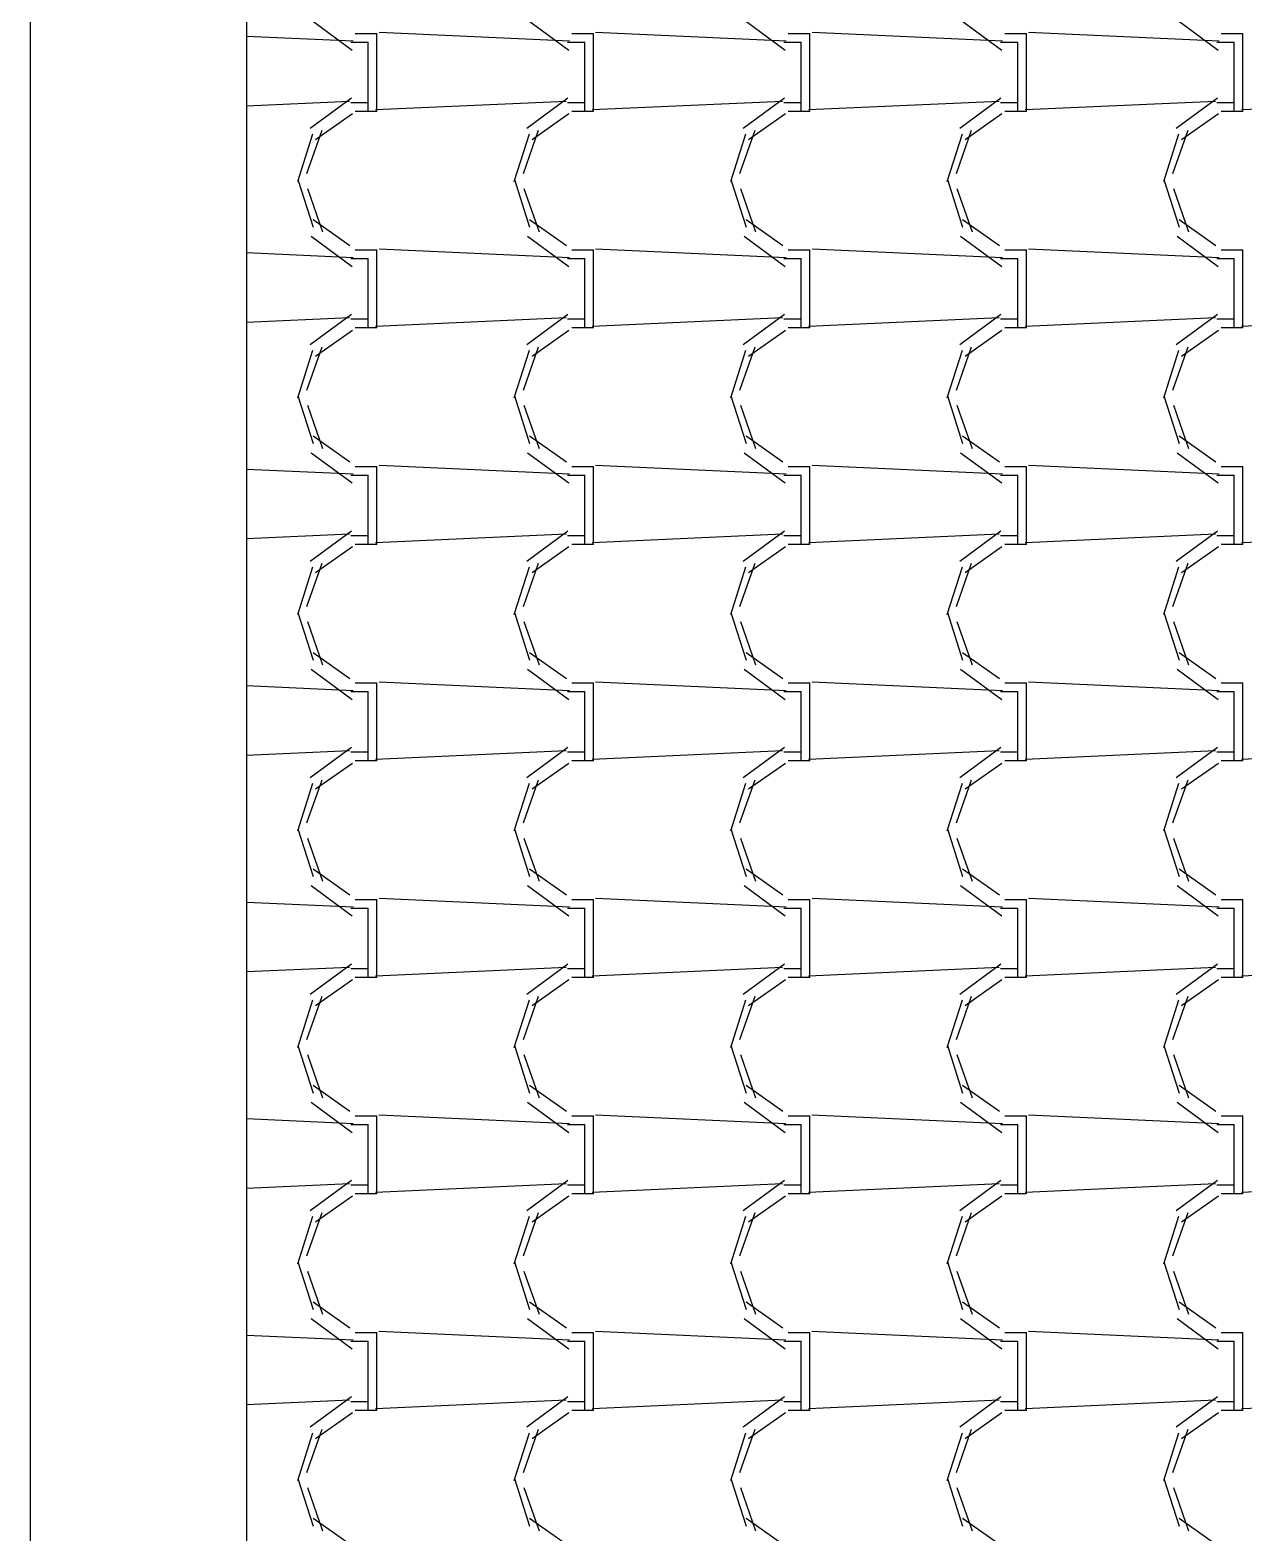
# Model space of a CAD drawing. Header units: millimetres. Extents: x -336 to -33, y -135 to 770.
# Drawn here: x -310.758 to -309.076, y 731.739 to 733.822 of the extents above; entities that cross this region are included whole.
import ezdxf

# ---------------------------------------------------------------- set-up
doc = ezdxf.new("R2010")
doc.units = ezdxf.units.MM
doc.header["$LTSCALE"] = 50
doc.header["$MEASUREMENT"] = 0
doc.layers.add('-HIDRO', color=8, linetype='CONTINUOUS')

msp = doc.modelspace()

# ---------------------------------------------------------------- linework, layer by layer
at = {"layer": '-HIDRO', "linetype": 'Continuous'}
for p, q in [((-310.758, 747.1206), (-310.758, 712.1028)), ((-310.458, 746.8206), (-310.458, 726.4028)), ((-310.3686, 733.836), (-310.3116, 733.794)), ((-310.0686, 733.836), (-310.0116, 733.794)), ((-309.7686, 733.836), (-309.7116, 733.794)), ((-309.4686, 733.836), (-309.4116, 733.794)), ((-309.1686, 733.836), (-309.1116, 733.794)), ((-310.3104, 733.8061), (-310.458, 733.8128)), ((-310.3074, 733.8169), (-310.2774, 733.8169)), ((-310.2774, 733.7209), (-310.2774, 733.8169)), ((-310.0104, 733.8061), (-310.2744, 733.8181)), ((-310.0074, 733.8169), (-309.9774, 733.8169)), ((-309.9774, 733.7209), (-309.9774, 733.8169)), ((-309.7104, 733.8061), (-309.9744, 733.8181)), ((-309.7074, 733.8169), (-309.6774, 733.8169)), ((-309.6774, 733.7209), (-309.6774, 733.8169)), ((-309.4104, 733.8061), (-309.6744, 733.8181)), ((-309.4074, 733.8169), (-309.3774, 733.8169)), ((-309.3774, 733.7209), (-309.3774, 733.8169)), ((-309.1104, 733.8061), (-309.3744, 733.8181)), ((-309.1074, 733.8169), (-309.0774, 733.8169)), ((-309.0774, 733.7209), (-309.0774, 733.8169)), ((-310.3134, 733.8049), (-310.2894, 733.8049)), ((-310.2894, 733.7209), (-310.2894, 733.8049)), ((-310.0134, 733.8049), (-309.9894, 733.8049)), ((-309.9894, 733.7209), (-309.9894, 733.8049)), ((-309.7134, 733.8049), (-309.6894, 733.8049)), ((-309.6894, 733.7209), (-309.6894, 733.8049)), ((-309.4134, 733.8049), (-309.3894, 733.8049)), ((-309.3894, 733.7209), (-309.3894, 733.8049)), ((-309.1134, 733.8049), (-309.0894, 733.8049)), ((-309.0894, 733.7209), (-309.0894, 733.8049)), ((-310.3127, 733.7274), (-310.3697, 733.6854)), ((-310.0127, 733.7274), (-310.0697, 733.6854)), ((-309.7127, 733.7274), (-309.7697, 733.6854)), ((-309.4127, 733.7274), (-309.4697, 733.6854)), ((-309.1127, 733.7274), (-309.1697, 733.6854)), ((-310.3153, 733.7229), (-310.458, 733.7164)), ((-310.3114, 733.7055), (-310.3624, 733.6695)), ((-310.2894, 733.7209), (-310.3134, 733.7209)), ((-310.2774, 733.7089), (-310.3074, 733.7089)), ((-310.2894, 733.7089), (-310.2894, 733.7209)), ((-310.0153, 733.7229), (-310.2793, 733.7109)), ((-310.2774, 733.7089), (-310.2774, 733.7209)), ((-310.0114, 733.7055), (-310.0624, 733.6695)), ((-309.9894, 733.7209), (-310.0134, 733.7209)), ((-309.9774, 733.7089), (-310.0074, 733.7089)), ((-309.9894, 733.7089), (-309.9894, 733.7209)), ((-309.7153, 733.7229), (-309.9793, 733.7109)), ((-309.9774, 733.7089), (-309.9774, 733.7209)), ((-309.7114, 733.7055), (-309.7624, 733.6695)), ((-309.6894, 733.7209), (-309.7134, 733.7209)), ((-309.6774, 733.7089), (-309.7074, 733.7089)), ((-309.6894, 733.7089), (-309.6894, 733.7209)), ((-309.4153, 733.7229), (-309.6793, 733.7109)), ((-309.6774, 733.7089), (-309.6774, 733.7209)), ((-309.4114, 733.7055), (-309.4624, 733.6695)), ((-309.3894, 733.7209), (-309.4134, 733.7209)), ((-309.3774, 733.7089), (-309.4074, 733.7089)), ((-309.3894, 733.7089), (-309.3894, 733.7209)), ((-309.1153, 733.7229), (-309.3793, 733.7109)), ((-309.3774, 733.7089), (-309.3774, 733.7209)), ((-309.1114, 733.7055), (-309.1624, 733.6695)), ((-309.0894, 733.7209), (-309.1134, 733.7209)), ((-309.0774, 733.7089), (-309.1074, 733.7089)), ((-309.0894, 733.7089), (-309.0894, 733.7209)), ((-308.8153, 733.7229), (-309.0793, 733.7109)), ((-309.0774, 733.7089), (-309.0774, 733.7209)), ((-310.3666, 733.6774), (-310.3876, 733.6114)), ((-310.3538, 733.6824), (-310.3748, 733.6224)), ((-310.0666, 733.6774), (-310.0876, 733.6114)), ((-310.0538, 733.6824), (-310.0748, 733.6224)), ((-309.7666, 733.6774), (-309.7876, 733.6114)), ((-309.7538, 733.6824), (-309.7748, 733.6224)), ((-309.4666, 733.6774), (-309.4876, 733.6114)), ((-309.4538, 733.6824), (-309.4748, 733.6224)), ((-309.1666, 733.6774), (-309.1876, 733.6114)), ((-309.1538, 733.6824), (-309.1748, 733.6224)), ((-310.3868, 733.6146), (-310.3658, 733.5486)), ((-310.3737, 733.602), (-310.3527, 733.542)), ((-310.0868, 733.6146), (-310.0658, 733.5486)), ((-310.0737, 733.602), (-310.0527, 733.542)), ((-309.7868, 733.6146), (-309.7658, 733.5486)), ((-309.7737, 733.602), (-309.7527, 733.542)), ((-309.4868, 733.6146), (-309.4658, 733.5486)), ((-309.4737, 733.602), (-309.4527, 733.542)), ((-309.1868, 733.6146), (-309.1658, 733.5486)), ((-309.1737, 733.602), (-309.1527, 733.542)), ((-310.3657, 733.5593), (-310.3147, 733.5233)), ((-310.0657, 733.5593), (-310.0147, 733.5233)), ((-309.7657, 733.5593), (-309.7147, 733.5233)), ((-309.4657, 733.5593), (-309.4147, 733.5233)), ((-309.1657, 733.5593), (-309.1147, 733.5233)), ((-310.3686, 733.536), (-310.3116, 733.494)), ((-310.0104, 733.5061), (-310.2744, 733.5181)), ((-310.0686, 733.536), (-310.0116, 733.494)), ((-309.7104, 733.5061), (-309.9744, 733.5181)), ((-309.7686, 733.536), (-309.7116, 733.494)), ((-309.4104, 733.5061), (-309.6744, 733.5181)), ((-309.4686, 733.536), (-309.4116, 733.494)), ((-309.1104, 733.5061), (-309.3744, 733.5181)), ((-309.1686, 733.536), (-309.1116, 733.494)), ((-310.3104, 733.5061), (-310.458, 733.5128)), ((-310.3134, 733.5049), (-310.2894, 733.5049)), ((-310.3074, 733.5169), (-310.2774, 733.5169)), ((-310.2894, 733.4209), (-310.2894, 733.5049)), ((-310.2774, 733.4209), (-310.2774, 733.5169)), ((-310.0134, 733.5049), (-309.9894, 733.5049)), ((-310.0074, 733.5169), (-309.9774, 733.5169)), ((-309.9894, 733.4209), (-309.9894, 733.5049)), ((-309.9774, 733.4209), (-309.9774, 733.5169)), ((-309.7134, 733.5049), (-309.6894, 733.5049)), ((-309.7074, 733.5169), (-309.6774, 733.5169)), ((-309.6894, 733.4209), (-309.6894, 733.5049)), ((-309.6774, 733.4209), (-309.6774, 733.5169)), ((-309.4134, 733.5049), (-309.3894, 733.5049)), ((-309.4074, 733.5169), (-309.3774, 733.5169)), ((-309.3894, 733.4209), (-309.3894, 733.5049)), ((-309.3774, 733.4209), (-309.3774, 733.5169)), ((-309.1134, 733.5049), (-309.0894, 733.5049)), ((-309.1074, 733.5169), (-309.0774, 733.5169)), ((-309.0894, 733.4209), (-309.0894, 733.5049)), ((-309.0774, 733.4209), (-309.0774, 733.5169)), ((-310.3153, 733.4229), (-310.458, 733.4164)), ((-310.3127, 733.4274), (-310.3697, 733.3854)), ((-310.2894, 733.4209), (-310.3134, 733.4209)), ((-310.2894, 733.4089), (-310.2894, 733.4209)), ((-310.0153, 733.4229), (-310.2793, 733.4109)), ((-310.2774, 733.4089), (-310.2774, 733.4209)), ((-310.0127, 733.4274), (-310.0697, 733.3854)), ((-309.9894, 733.4209), (-310.0134, 733.4209)), ((-309.9894, 733.4089), (-309.9894, 733.4209)), ((-309.7153, 733.4229), (-309.9793, 733.4109)), ((-309.9774, 733.4089), (-309.9774, 733.4209)), ((-309.7127, 733.4274), (-309.7697, 733.3854)), ((-309.6894, 733.4209), (-309.7134, 733.4209)), ((-309.6894, 733.4089), (-309.6894, 733.4209)), ((-309.4153, 733.4229), (-309.6793, 733.4109)), ((-309.6774, 733.4089), (-309.6774, 733.4209)), ((-309.4127, 733.4274), (-309.4697, 733.3854)), ((-309.3894, 733.4209), (-309.4134, 733.4209)), ((-309.3894, 733.4089), (-309.3894, 733.4209)), ((-309.1153, 733.4229), (-309.3793, 733.4109)), ((-309.3774, 733.4089), (-309.3774, 733.4209)), ((-309.1127, 733.4274), (-309.1697, 733.3854)), ((-309.0894, 733.4209), (-309.1134, 733.4209)), ((-309.0894, 733.4089), (-309.0894, 733.4209)), ((-308.8153, 733.4229), (-309.0793, 733.4109)), ((-309.0774, 733.4089), (-309.0774, 733.4209)), ((-310.3114, 733.4055), (-310.3624, 733.3695)), ((-310.2774, 733.4089), (-310.3074, 733.4089)), ((-310.0114, 733.4055), (-310.0624, 733.3695)), ((-309.9774, 733.4089), (-310.0074, 733.4089)), ((-309.7114, 733.4055), (-309.7624, 733.3695)), ((-309.6774, 733.4089), (-309.7074, 733.4089)), ((-309.4114, 733.4055), (-309.4624, 733.3695)), ((-309.3774, 733.4089), (-309.4074, 733.4089)), ((-309.1114, 733.4055), (-309.1624, 733.3695)), ((-309.0774, 733.4089), (-309.1074, 733.4089)), ((-310.3666, 733.3774), (-310.3876, 733.3114)), ((-310.3538, 733.3824), (-310.3748, 733.3224)), ((-310.0666, 733.3774), (-310.0876, 733.3114)), ((-310.0538, 733.3824), (-310.0748, 733.3224)), ((-309.7666, 733.3774), (-309.7876, 733.3114)), ((-309.7538, 733.3824), (-309.7748, 733.3224)), ((-309.4666, 733.3774), (-309.4876, 733.3114)), ((-309.4538, 733.3824), (-309.4748, 733.3224)), ((-309.1666, 733.3774), (-309.1876, 733.3114)), ((-309.1538, 733.3824), (-309.1748, 733.3224)), ((-310.3868, 733.3146), (-310.3658, 733.2486)), ((-310.0868, 733.3146), (-310.0658, 733.2486)), ((-309.7868, 733.3146), (-309.7658, 733.2486)), ((-309.4868, 733.3146), (-309.4658, 733.2486)), ((-309.1868, 733.3146), (-309.1658, 733.2486)), ((-310.3737, 733.302), (-310.3527, 733.242)), ((-310.0737, 733.302), (-310.0527, 733.242)), ((-309.7737, 733.302), (-309.7527, 733.242)), ((-309.4737, 733.302), (-309.4527, 733.242)), ((-309.1737, 733.302), (-309.1527, 733.242)), ((-310.3657, 733.2593), (-310.3147, 733.2233)), ((-310.0657, 733.2593), (-310.0147, 733.2233)), ((-309.7657, 733.2593), (-309.7147, 733.2233)), ((-309.4657, 733.2593), (-309.4147, 733.2233)), ((-309.1657, 733.2593), (-309.1147, 733.2233)), ((-310.3686, 733.236), (-310.3116, 733.194)), ((-310.0686, 733.236), (-310.0116, 733.194)), ((-309.7686, 733.236), (-309.7116, 733.194)), ((-309.4686, 733.236), (-309.4116, 733.194)), ((-309.1686, 733.236), (-309.1116, 733.194)), ((-310.3104, 733.2061), (-310.458, 733.2128)), ((-310.3074, 733.2169), (-310.2774, 733.2169)), ((-310.2774, 733.1209), (-310.2774, 733.2169)), ((-310.0104, 733.2061), (-310.2744, 733.2181)), ((-310.0074, 733.2169), (-309.9774, 733.2169)), ((-309.9774, 733.1209), (-309.9774, 733.2169)), ((-309.7104, 733.2061), (-309.9744, 733.2181)), ((-309.7074, 733.2169), (-309.6774, 733.2169)), ((-309.6774, 733.1209), (-309.6774, 733.2169)), ((-309.4104, 733.2061), (-309.6744, 733.2181)), ((-309.4074, 733.2169), (-309.3774, 733.2169)), ((-309.3774, 733.1209), (-309.3774, 733.2169)), ((-309.1104, 733.2061), (-309.3744, 733.2181)), ((-309.1074, 733.2169), (-309.0774, 733.2169)), ((-309.0774, 733.1209), (-309.0774, 733.2169)), ((-310.3134, 733.2049), (-310.2894, 733.2049)), ((-310.2894, 733.1209), (-310.2894, 733.2049)), ((-310.0134, 733.2049), (-309.9894, 733.2049)), ((-309.9894, 733.1209), (-309.9894, 733.2049)), ((-309.7134, 733.2049), (-309.6894, 733.2049)), ((-309.6894, 733.1209), (-309.6894, 733.2049)), ((-309.4134, 733.2049), (-309.3894, 733.2049)), ((-309.3894, 733.1209), (-309.3894, 733.2049)), ((-309.1134, 733.2049), (-309.0894, 733.2049)), ((-309.0894, 733.1209), (-309.0894, 733.2049)), ((-310.3153, 733.1229), (-310.458, 733.1164)), ((-310.3127, 733.1274), (-310.3697, 733.0854)), ((-310.0153, 733.1229), (-310.2793, 733.1109)), ((-310.0127, 733.1274), (-310.0697, 733.0854)), ((-309.7153, 733.1229), (-309.9793, 733.1109)), ((-309.7127, 733.1274), (-309.7697, 733.0854)), ((-309.4153, 733.1229), (-309.6793, 733.1109)), ((-309.4127, 733.1274), (-309.4697, 733.0854)), ((-309.1153, 733.1229), (-309.3793, 733.1109)), ((-309.1127, 733.1274), (-309.1697, 733.0854)), ((-308.8153, 733.1229), (-309.0793, 733.1109)), ((-310.3114, 733.1055), (-310.3624, 733.0695)), ((-310.2894, 733.1209), (-310.3134, 733.1209)), ((-310.2774, 733.1089), (-310.3074, 733.1089)), ((-310.2894, 733.1089), (-310.2894, 733.1209)), ((-310.2774, 733.1089), (-310.2774, 733.1209)), ((-310.0114, 733.1055), (-310.0624, 733.0695)), ((-309.9894, 733.1209), (-310.0134, 733.1209)), ((-309.9774, 733.1089), (-310.0074, 733.1089)), ((-309.9894, 733.1089), (-309.9894, 733.1209)), ((-309.9774, 733.1089), (-309.9774, 733.1209)), ((-309.7114, 733.1055), (-309.7624, 733.0695)), ((-309.6894, 733.1209), (-309.7134, 733.1209)), ((-309.6774, 733.1089), (-309.7074, 733.1089)), ((-309.6894, 733.1089), (-309.6894, 733.1209)), ((-309.6774, 733.1089), (-309.6774, 733.1209)), ((-309.4114, 733.1055), (-309.4624, 733.0695)), ((-309.3894, 733.1209), (-309.4134, 733.1209)), ((-309.3774, 733.1089), (-309.4074, 733.1089)), ((-309.3894, 733.1089), (-309.3894, 733.1209)), ((-309.3774, 733.1089), (-309.3774, 733.1209)), ((-309.1114, 733.1055), (-309.1624, 733.0695)), ((-309.0894, 733.1209), (-309.1134, 733.1209)), ((-309.0774, 733.1089), (-309.1074, 733.1089)), ((-309.0894, 733.1089), (-309.0894, 733.1209)), ((-309.0774, 733.1089), (-309.0774, 733.1209)), ((-310.3538, 733.0824), (-310.3748, 733.0224)), ((-310.0538, 733.0824), (-310.0748, 733.0224)), ((-309.7538, 733.0824), (-309.7748, 733.0224)), ((-309.4538, 733.0824), (-309.4748, 733.0224)), ((-309.1538, 733.0824), (-309.1748, 733.0224)), ((-310.3666, 733.0774), (-310.3876, 733.0114)), ((-310.0666, 733.0774), (-310.0876, 733.0114)), ((-309.7666, 733.0774), (-309.7876, 733.0114)), ((-309.4666, 733.0774), (-309.4876, 733.0114)), ((-309.1666, 733.0774), (-309.1876, 733.0114)), ((-310.3868, 733.0146), (-310.3658, 732.9486)), ((-310.3737, 733.002), (-310.3527, 732.942)), ((-310.0868, 733.0146), (-310.0658, 732.9486)), ((-310.0737, 733.002), (-310.0527, 732.942)), ((-309.7868, 733.0146), (-309.7658, 732.9486)), ((-309.7737, 733.002), (-309.7527, 732.942)), ((-309.4868, 733.0146), (-309.4658, 732.9486)), ((-309.4737, 733.002), (-309.4527, 732.942)), ((-309.1868, 733.0146), (-309.1658, 732.9486)), ((-309.1737, 733.002), (-309.1527, 732.942)), ((-310.3657, 732.9593), (-310.3147, 732.9233)), ((-310.0657, 732.9593), (-310.0147, 732.9233)), ((-309.7657, 732.9593), (-309.7147, 732.9233)), ((-309.4657, 732.9593), (-309.4147, 732.9233)), ((-309.1657, 732.9593), (-309.1147, 732.9233)), ((-310.3686, 732.936), (-310.3116, 732.894)), ((-310.0686, 732.936), (-310.0116, 732.894)), ((-309.7686, 732.936), (-309.7116, 732.894)), ((-309.4686, 732.936), (-309.4116, 732.894)), ((-309.1686, 732.936), (-309.1116, 732.894)), ((-310.3074, 732.9169), (-310.2774, 732.9169)), ((-310.2774, 732.8209), (-310.2774, 732.9169)), ((-310.0104, 732.9061), (-310.2744, 732.9181)), ((-310.0074, 732.9169), (-309.9774, 732.9169)), ((-309.9774, 732.8209), (-309.9774, 732.9169)), ((-309.7104, 732.9061), (-309.9744, 732.9181)), ((-309.7074, 732.9169), (-309.6774, 732.9169)), ((-309.6774, 732.8209), (-309.6774, 732.9169)), ((-309.4104, 732.9061), (-309.6744, 732.9181)), ((-309.4074, 732.9169), (-309.3774, 732.9169)), ((-309.3774, 732.8209), (-309.3774, 732.9169)), ((-309.1104, 732.9061), (-309.3744, 732.9181)), ((-309.1074, 732.9169), (-309.0774, 732.9169)), ((-309.0774, 732.8209), (-309.0774, 732.9169)), ((-310.3104, 732.9061), (-310.458, 732.9128)), ((-310.3134, 732.9049), (-310.2894, 732.9049)), ((-310.2894, 732.8209), (-310.2894, 732.9049)), ((-310.0134, 732.9049), (-309.9894, 732.9049)), ((-309.9894, 732.8209), (-309.9894, 732.9049)), ((-309.7134, 732.9049), (-309.6894, 732.9049)), ((-309.6894, 732.8209), (-309.6894, 732.9049)), ((-309.4134, 732.9049), (-309.3894, 732.9049)), ((-309.3894, 732.8209), (-309.3894, 732.9049)), ((-309.1134, 732.9049), (-309.0894, 732.9049)), ((-309.0894, 732.8209), (-309.0894, 732.9049)), ((-310.3153, 732.8229), (-310.458, 732.8164)), ((-310.3127, 732.8274), (-310.3697, 732.7854)), ((-310.2894, 732.8209), (-310.3134, 732.8209)), ((-310.2894, 732.8089), (-310.2894, 732.8209)), ((-310.0153, 732.8229), (-310.2793, 732.8109)), ((-310.2774, 732.8089), (-310.2774, 732.8209)), ((-310.0127, 732.8274), (-310.0697, 732.7854)), ((-309.9894, 732.8209), (-310.0134, 732.8209)), ((-309.9894, 732.8089), (-309.9894, 732.8209)), ((-309.7153, 732.8229), (-309.9793, 732.8109)), ((-309.9774, 732.8089), (-309.9774, 732.8209)), ((-309.7127, 732.8274), (-309.7697, 732.7854)), ((-309.6894, 732.8209), (-309.7134, 732.8209)), ((-309.6894, 732.8089), (-309.6894, 732.8209)), ((-309.4153, 732.8229), (-309.6793, 732.8109)), ((-309.6774, 732.8089), (-309.6774, 732.8209)), ((-309.4127, 732.8274), (-309.4697, 732.7854)), ((-309.3894, 732.8209), (-309.4134, 732.8209)), ((-309.3894, 732.8089), (-309.3894, 732.8209)), ((-309.1153, 732.8229), (-309.3793, 732.8109)), ((-309.3774, 732.8089), (-309.3774, 732.8209)), ((-309.1127, 732.8274), (-309.1697, 732.7854)), ((-309.0894, 732.8209), (-309.1134, 732.8209)), ((-309.0894, 732.8089), (-309.0894, 732.8209)), ((-308.8153, 732.8229), (-309.0793, 732.8109)), ((-309.0774, 732.8089), (-309.0774, 732.8209)), ((-310.3114, 732.8055), (-310.3624, 732.7695)), ((-310.2774, 732.8089), (-310.3074, 732.8089)), ((-310.0114, 732.8055), (-310.0624, 732.7695)), ((-309.9774, 732.8089), (-310.0074, 732.8089)), ((-309.7114, 732.8055), (-309.7624, 732.7695)), ((-309.6774, 732.8089), (-309.7074, 732.8089)), ((-309.4114, 732.8055), (-309.4624, 732.7695)), ((-309.3774, 732.8089), (-309.4074, 732.8089)), ((-309.1114, 732.8055), (-309.1624, 732.7695)), ((-309.0774, 732.8089), (-309.1074, 732.8089)), ((-310.3666, 732.7774), (-310.3876, 732.7114)), ((-310.3538, 732.7824), (-310.3748, 732.7224)), ((-310.0666, 732.7774), (-310.0876, 732.7114)), ((-310.0538, 732.7824), (-310.0748, 732.7224)), ((-309.7666, 732.7774), (-309.7876, 732.7114)), ((-309.7538, 732.7824), (-309.7748, 732.7224)), ((-309.4666, 732.7774), (-309.4876, 732.7114)), ((-309.4538, 732.7824), (-309.4748, 732.7224)), ((-309.1666, 732.7774), (-309.1876, 732.7114)), ((-309.1538, 732.7824), (-309.1748, 732.7224)), ((-310.3868, 732.7146), (-310.3658, 732.6486)), ((-310.0868, 732.7146), (-310.0658, 732.6486)), ((-309.7868, 732.7146), (-309.7658, 732.6486)), ((-309.4868, 732.7146), (-309.4658, 732.6486)), ((-309.1868, 732.7146), (-309.1658, 732.6486)), ((-310.3737, 732.702), (-310.3527, 732.642)), ((-310.0737, 732.702), (-310.0527, 732.642)), ((-309.7737, 732.702), (-309.7527, 732.642)), ((-309.4737, 732.702), (-309.4527, 732.642)), ((-309.1737, 732.702), (-309.1527, 732.642)), ((-310.3657, 732.6593), (-310.3147, 732.6233)), ((-310.0657, 732.6593), (-310.0147, 732.6233)), ((-309.7657, 732.6593), (-309.7147, 732.6233)), ((-309.4657, 732.6593), (-309.4147, 732.6233)), ((-309.1657, 732.6593), (-309.1147, 732.6233)), ((-310.3686, 732.636), (-310.3116, 732.594)), ((-310.0686, 732.636), (-310.0116, 732.594)), ((-309.7686, 732.636), (-309.7116, 732.594)), ((-309.4686, 732.636), (-309.4116, 732.594)), ((-309.1686, 732.636), (-309.1116, 732.594)), ((-310.3104, 732.6061), (-310.458, 732.6128)), ((-310.3134, 732.6049), (-310.2894, 732.6049)), ((-310.3074, 732.6169), (-310.2774, 732.6169)), ((-310.2894, 732.5209), (-310.2894, 732.6049)), ((-310.2774, 732.5209), (-310.2774, 732.6169)), ((-310.0104, 732.6061), (-310.2744, 732.6181)), ((-310.0134, 732.6049), (-309.9894, 732.6049)), ((-310.0074, 732.6169), (-309.9774, 732.6169)), ((-309.9894, 732.5209), (-309.9894, 732.6049)), ((-309.9774, 732.5209), (-309.9774, 732.6169)), ((-309.7104, 732.6061), (-309.9744, 732.6181)), ((-309.7134, 732.6049), (-309.6894, 732.6049)), ((-309.7074, 732.6169), (-309.6774, 732.6169)), ((-309.6894, 732.5209), (-309.6894, 732.6049)), ((-309.6774, 732.5209), (-309.6774, 732.6169)), ((-309.4104, 732.6061), (-309.6744, 732.6181)), ((-309.4134, 732.6049), (-309.3894, 732.6049)), ((-309.4074, 732.6169), (-309.3774, 732.6169)), ((-309.3894, 732.5209), (-309.3894, 732.6049)), ((-309.3774, 732.5209), (-309.3774, 732.6169)), ((-309.1104, 732.6061), (-309.3744, 732.6181)), ((-309.1134, 732.6049), (-309.0894, 732.6049)), ((-309.1074, 732.6169), (-309.0774, 732.6169)), ((-309.0894, 732.5209), (-309.0894, 732.6049)), ((-309.0774, 732.5209), (-309.0774, 732.6169)), ((-310.3153, 732.5228), (-310.458, 732.5164)), ((-310.3127, 732.5274), (-310.3697, 732.4854)), ((-310.2894, 732.5209), (-310.3134, 732.5209)), ((-310.2894, 732.5089), (-310.2894, 732.5209)), ((-310.0153, 732.5228), (-310.2793, 732.5108)), ((-310.2774, 732.5089), (-310.2774, 732.5209)), ((-310.0127, 732.5274), (-310.0697, 732.4854)), ((-309.9894, 732.5209), (-310.0134, 732.5209)), ((-309.9894, 732.5089), (-309.9894, 732.5209)), ((-309.7153, 732.5228), (-309.9793, 732.5108)), ((-309.9774, 732.5089), (-309.9774, 732.5209)), ((-309.7127, 732.5274), (-309.7697, 732.4854)), ((-309.6894, 732.5209), (-309.7134, 732.5209)), ((-309.6894, 732.5089), (-309.6894, 732.5209)), ((-309.4153, 732.5228), (-309.6793, 732.5108)), ((-309.6774, 732.5089), (-309.6774, 732.5209)), ((-309.4127, 732.5274), (-309.4697, 732.4854)), ((-309.3894, 732.5209), (-309.4134, 732.5209)), ((-309.3894, 732.5089), (-309.3894, 732.5209)), ((-309.1153, 732.5228), (-309.3793, 732.5108)), ((-309.3774, 732.5089), (-309.3774, 732.5209)), ((-309.1127, 732.5274), (-309.1697, 732.4854)), ((-309.0894, 732.5209), (-309.1134, 732.5209)), ((-309.0894, 732.5089), (-309.0894, 732.5209)), ((-308.8153, 732.5228), (-309.0793, 732.5108)), ((-309.0774, 732.5089), (-309.0774, 732.5209)), ((-310.3114, 732.5055), (-310.3624, 732.4695)), ((-310.2774, 732.5089), (-310.3074, 732.5089)), ((-310.0114, 732.5055), (-310.0624, 732.4695)), ((-309.9774, 732.5089), (-310.0074, 732.5089)), ((-309.7114, 732.5055), (-309.7624, 732.4695)), ((-309.6774, 732.5089), (-309.7074, 732.5089)), ((-309.4114, 732.5055), (-309.4624, 732.4695)), ((-309.3774, 732.5089), (-309.4074, 732.5089)), ((-309.1114, 732.5055), (-309.1624, 732.4695)), ((-309.0774, 732.5089), (-309.1074, 732.5089)), ((-310.3666, 732.4774), (-310.3876, 732.4114)), ((-310.3538, 732.4824), (-310.3748, 732.4224)), ((-310.0666, 732.4774), (-310.0876, 732.4114)), ((-310.0538, 732.4824), (-310.0748, 732.4224)), ((-309.7666, 732.4774), (-309.7876, 732.4114)), ((-309.7538, 732.4824), (-309.7748, 732.4224)), ((-309.4666, 732.4774), (-309.4876, 732.4114)), ((-309.4538, 732.4824), (-309.4748, 732.4224)), ((-309.1666, 732.4774), (-309.1876, 732.4114)), ((-309.1538, 732.4824), (-309.1748, 732.4224)), ((-310.3868, 732.4146), (-310.3658, 732.3486)), ((-310.0868, 732.4146), (-310.0658, 732.3486)), ((-309.7868, 732.4146), (-309.7658, 732.3486)), ((-309.4868, 732.4146), (-309.4658, 732.3486)), ((-309.1868, 732.4146), (-309.1658, 732.3486)), ((-310.3737, 732.402), (-310.3527, 732.342)), ((-310.0737, 732.402), (-310.0527, 732.342)), ((-309.7737, 732.402), (-309.7527, 732.342)), ((-309.4737, 732.402), (-309.4527, 732.342)), ((-309.1737, 732.402), (-309.1527, 732.342)), ((-310.3657, 732.3593), (-310.3147, 732.3233)), ((-310.0657, 732.3593), (-310.0147, 732.3233)), ((-309.7657, 732.3593), (-309.7147, 732.3233)), ((-309.4657, 732.3593), (-309.4147, 732.3233)), ((-309.1657, 732.3593), (-309.1147, 732.3233)), ((-310.3686, 732.336), (-310.3116, 732.294)), ((-310.0686, 732.336), (-310.0116, 732.294)), ((-309.7686, 732.336), (-309.7116, 732.294)), ((-309.4686, 732.336), (-309.4116, 732.294)), ((-309.1686, 732.336), (-309.1116, 732.294)), ((-310.3105, 732.3061), (-310.458, 732.3128)), ((-310.3074, 732.3169), (-310.2774, 732.3169)), ((-310.2774, 732.2209), (-310.2774, 732.3169)), ((-310.0105, 732.3061), (-310.2745, 732.3181)), ((-310.0074, 732.3169), (-309.9774, 732.3169)), ((-309.9774, 732.2209), (-309.9774, 732.3169)), ((-309.7105, 732.3061), (-309.9745, 732.3181)), ((-309.7074, 732.3169), (-309.6774, 732.3169)), ((-309.6774, 732.2209), (-309.6774, 732.3169)), ((-309.4105, 732.3061), (-309.6745, 732.3181)), ((-309.4074, 732.3169), (-309.3774, 732.3169)), ((-309.3774, 732.2209), (-309.3774, 732.3169)), ((-309.1105, 732.3061), (-309.3745, 732.3181)), ((-309.1074, 732.3169), (-309.0774, 732.3169)), ((-309.0774, 732.2209), (-309.0774, 732.3169)), ((-310.3134, 732.3049), (-310.2894, 732.3049)), ((-310.2894, 732.2209), (-310.2894, 732.3049)), ((-310.0134, 732.3049), (-309.9894, 732.3049)), ((-309.9894, 732.2209), (-309.9894, 732.3049)), ((-309.7134, 732.3049), (-309.6894, 732.3049)), ((-309.6894, 732.2209), (-309.6894, 732.3049)), ((-309.4134, 732.3049), (-309.3894, 732.3049)), ((-309.3894, 732.2209), (-309.3894, 732.3049)), ((-309.1134, 732.3049), (-309.0894, 732.3049)), ((-309.0894, 732.2209), (-309.0894, 732.3049)), ((-310.3127, 732.2274), (-310.3697, 732.1854)), ((-310.0127, 732.2274), (-310.0697, 732.1854)), ((-309.7127, 732.2274), (-309.7697, 732.1854)), ((-309.4127, 732.2274), (-309.4697, 732.1854)), ((-309.1127, 732.2274), (-309.1697, 732.1854)), ((-310.3153, 732.2228), (-310.458, 732.2164)), ((-310.3114, 732.2055), (-310.3624, 732.1695)), ((-310.2894, 732.2209), (-310.3134, 732.2209)), ((-310.2774, 732.2089), (-310.3074, 732.2089)), ((-310.2894, 732.2089), (-310.2894, 732.2209)), ((-310.0153, 732.2228), (-310.2793, 732.2108)), ((-310.2774, 732.2089), (-310.2774, 732.2209)), ((-310.0114, 732.2055), (-310.0624, 732.1695)), ((-309.9894, 732.2209), (-310.0134, 732.2209)), ((-309.9774, 732.2089), (-310.0074, 732.2089)), ((-309.9894, 732.2089), (-309.9894, 732.2209)), ((-309.7153, 732.2228), (-309.9793, 732.2108)), ((-309.9774, 732.2089), (-309.9774, 732.2209)), ((-309.7114, 732.2055), (-309.7624, 732.1695)), ((-309.6894, 732.2209), (-309.7134, 732.2209)), ((-309.6774, 732.2089), (-309.7074, 732.2089)), ((-309.6894, 732.2089), (-309.6894, 732.2209)), ((-309.4153, 732.2228), (-309.6793, 732.2108)), ((-309.6774, 732.2089), (-309.6774, 732.2209)), ((-309.4114, 732.2055), (-309.4624, 732.1695)), ((-309.3894, 732.2209), (-309.4134, 732.2209)), ((-309.3774, 732.2089), (-309.4074, 732.2089)), ((-309.3894, 732.2089), (-309.3894, 732.2209)), ((-309.1153, 732.2228), (-309.3793, 732.2108)), ((-309.3774, 732.2089), (-309.3774, 732.2209)), ((-309.1114, 732.2055), (-309.1624, 732.1695)), ((-309.0894, 732.2209), (-309.1134, 732.2209)), ((-309.0774, 732.2089), (-309.1074, 732.2089)), ((-309.0894, 732.2089), (-309.0894, 732.2209)), ((-308.8153, 732.2228), (-309.0793, 732.2108)), ((-309.0774, 732.2089), (-309.0774, 732.2209)), ((-310.3666, 732.1774), (-310.3876, 732.1114)), ((-310.3538, 732.1824), (-310.3748, 732.1224)), ((-310.0666, 732.1774), (-310.0876, 732.1114)), ((-310.0538, 732.1824), (-310.0748, 732.1224)), ((-309.7666, 732.1774), (-309.7876, 732.1114)), ((-309.7538, 732.1824), (-309.7748, 732.1224)), ((-309.4666, 732.1774), (-309.4876, 732.1114)), ((-309.4538, 732.1824), (-309.4748, 732.1224)), ((-309.1666, 732.1774), (-309.1876, 732.1114)), ((-309.1538, 732.1824), (-309.1748, 732.1224)), ((-310.3868, 732.1146), (-310.3658, 732.0486)), ((-310.3737, 732.102), (-310.3527, 732.042)), ((-310.0868, 732.1146), (-310.0658, 732.0486)), ((-310.0737, 732.102), (-310.0527, 732.042)), ((-309.7868, 732.1146), (-309.7658, 732.0486)), ((-309.7737, 732.102), (-309.7527, 732.042)), ((-309.4868, 732.1146), (-309.4658, 732.0486)), ((-309.4737, 732.102), (-309.4527, 732.042)), ((-309.1868, 732.1146), (-309.1658, 732.0486)), ((-309.1737, 732.102), (-309.1527, 732.042)), ((-310.3657, 732.0593), (-310.3147, 732.0233)), ((-310.0657, 732.0593), (-310.0147, 732.0233)), ((-309.7657, 732.0593), (-309.7147, 732.0233)), ((-309.4657, 732.0593), (-309.4147, 732.0233)), ((-309.1657, 732.0593), (-309.1147, 732.0233)), ((-310.3686, 732.036), (-310.3116, 731.994)), ((-310.0105, 732.0061), (-310.2745, 732.0181)), ((-310.0686, 732.036), (-310.0116, 731.994)), ((-309.7105, 732.0061), (-309.9745, 732.0181)), ((-309.7686, 732.036), (-309.7116, 731.994)), ((-309.4105, 732.0061), (-309.6745, 732.0181)), ((-309.4686, 732.036), (-309.4116, 731.994)), ((-309.1105, 732.0061), (-309.3745, 732.0181)), ((-309.1686, 732.036), (-309.1116, 731.994)), ((-310.3105, 732.0061), (-310.458, 732.0128)), ((-310.3134, 732.0049), (-310.2894, 732.0049)), ((-310.3074, 732.0169), (-310.2774, 732.0169)), ((-310.2894, 731.9209), (-310.2894, 732.0049)), ((-310.2774, 731.9209), (-310.2774, 732.0169)), ((-310.0134, 732.0049), (-309.9894, 732.0049)), ((-310.0074, 732.0169), (-309.9774, 732.0169)), ((-309.9894, 731.9209), (-309.9894, 732.0049)), ((-309.9774, 731.9209), (-309.9774, 732.0169)), ((-309.7134, 732.0049), (-309.6894, 732.0049)), ((-309.7074, 732.0169), (-309.6774, 732.0169)), ((-309.6894, 731.9209), (-309.6894, 732.0049)), ((-309.6774, 731.9209), (-309.6774, 732.0169)), ((-309.4134, 732.0049), (-309.3894, 732.0049)), ((-309.4074, 732.0169), (-309.3774, 732.0169)), ((-309.3894, 731.9209), (-309.3894, 732.0049)), ((-309.3774, 731.9209), (-309.3774, 732.0169)), ((-309.1134, 732.0049), (-309.0894, 732.0049)), ((-309.1074, 732.0169), (-309.0774, 732.0169)), ((-309.0894, 731.9209), (-309.0894, 732.0049)), ((-309.0774, 731.9209), (-309.0774, 732.0169)), ((-310.3153, 731.9228), (-310.458, 731.9164)), ((-310.3127, 731.9274), (-310.3697, 731.8854)), ((-310.2894, 731.9209), (-310.3134, 731.9209)), ((-310.2894, 731.9089), (-310.2894, 731.9209)), ((-310.0153, 731.9228), (-310.2793, 731.9108)), ((-310.2774, 731.9089), (-310.2774, 731.9209)), ((-310.0127, 731.9274), (-310.0697, 731.8854)), ((-309.9894, 731.9209), (-310.0134, 731.9209)), ((-309.9894, 731.9089), (-309.9894, 731.9209)), ((-309.7153, 731.9228), (-309.9793, 731.9108)), ((-309.9774, 731.9089), (-309.9774, 731.9209)), ((-309.7127, 731.9274), (-309.7697, 731.8854)), ((-309.6894, 731.9209), (-309.7134, 731.9209)), ((-309.6894, 731.9089), (-309.6894, 731.9209)), ((-309.4153, 731.9228), (-309.6793, 731.9108)), ((-309.6774, 731.9089), (-309.6774, 731.9209)), ((-309.4127, 731.9274), (-309.4697, 731.8854)), ((-309.3894, 731.9209), (-309.4134, 731.9209)), ((-309.3894, 731.9089), (-309.3894, 731.9209)), ((-309.1153, 731.9228), (-309.3793, 731.9108)), ((-309.3774, 731.9089), (-309.3774, 731.9209)), ((-309.1127, 731.9274), (-309.1697, 731.8854)), ((-309.0894, 731.9209), (-309.1134, 731.9209)), ((-309.0894, 731.9089), (-309.0894, 731.9209)), ((-308.8153, 731.9228), (-309.0793, 731.9108)), ((-309.0774, 731.9089), (-309.0774, 731.9209)), ((-310.3114, 731.9055), (-310.3624, 731.8695)), ((-310.2774, 731.9089), (-310.3074, 731.9089)), ((-310.0114, 731.9055), (-310.0624, 731.8695)), ((-309.9774, 731.9089), (-310.0074, 731.9089)), ((-309.7114, 731.9055), (-309.7624, 731.8695)), ((-309.6774, 731.9089), (-309.7074, 731.9089)), ((-309.4114, 731.9055), (-309.4624, 731.8695)), ((-309.3774, 731.9089), (-309.4074, 731.9089)), ((-309.1114, 731.9055), (-309.1624, 731.8695)), ((-309.0774, 731.9089), (-309.1074, 731.9089)), ((-310.3666, 731.8774), (-310.3876, 731.8114)), ((-310.3538, 731.8824), (-310.3748, 731.8224)), ((-310.0666, 731.8774), (-310.0876, 731.8114)), ((-310.0538, 731.8824), (-310.0748, 731.8224)), ((-309.7666, 731.8774), (-309.7876, 731.8114)), ((-309.7538, 731.8824), (-309.7748, 731.8224)), ((-309.4666, 731.8774), (-309.4876, 731.8114)), ((-309.4538, 731.8824), (-309.4748, 731.8224)), ((-309.1666, 731.8774), (-309.1876, 731.8114)), ((-309.1538, 731.8824), (-309.1748, 731.8224)), ((-310.3868, 731.8146), (-310.3658, 731.7486)), ((-310.0868, 731.8146), (-310.0658, 731.7486)), ((-309.7868, 731.8146), (-309.7658, 731.7486)), ((-309.4868, 731.8146), (-309.4658, 731.7486)), ((-309.1868, 731.8146), (-309.1658, 731.7486)), ((-310.3737, 731.802), (-310.3527, 731.742)), ((-310.0737, 731.802), (-310.0527, 731.742)), ((-309.7737, 731.802), (-309.7527, 731.742)), ((-309.4737, 731.802), (-309.4527, 731.742)), ((-309.1737, 731.802), (-309.1527, 731.742)), ((-310.3656, 731.7593), (-310.3146, 731.7233)), ((-310.0657, 731.7593), (-310.0147, 731.7233)), ((-309.7657, 731.7593), (-309.7147, 731.7233)), ((-309.4657, 731.7593), (-309.4147, 731.7233)), ((-309.1657, 731.7593), (-309.1147, 731.7233))]:
    msp.add_line(p, q, dxfattribs=at)

doc.saveas('drawing.dxf')
